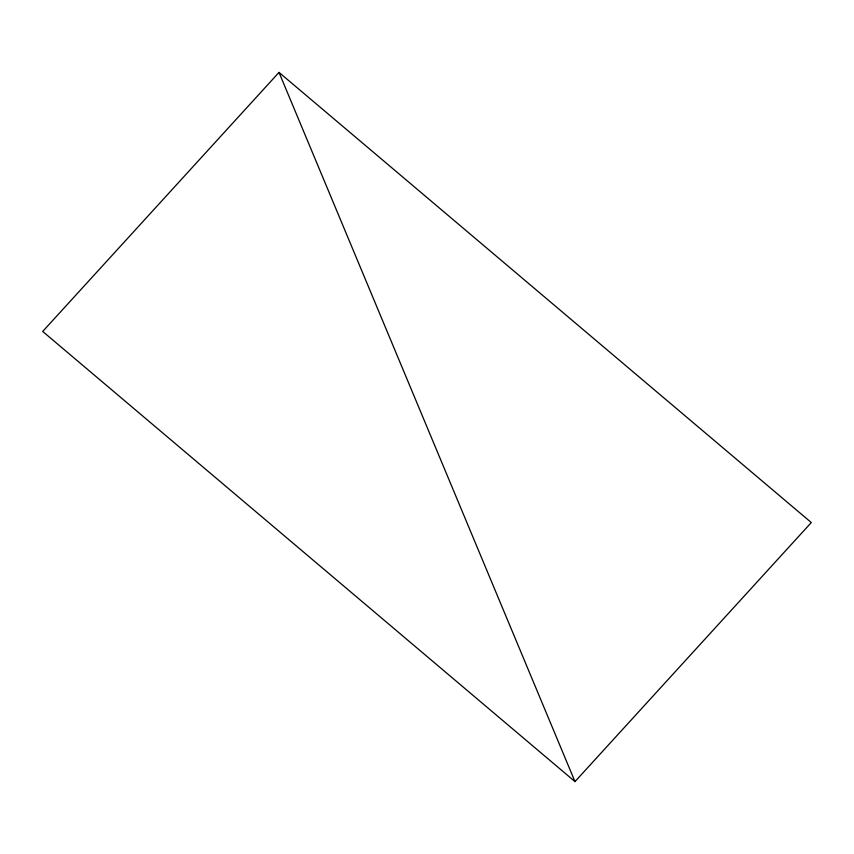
<?xml version="1.0" encoding="UTF-8"?>
<svg xmlns="http://www.w3.org/2000/svg" width="854" height="854" viewBox="0 0 854 854"><rect width="100%" height="100%" fill="white"/><g stroke="black" fill="none" stroke-linecap="round" stroke-linejoin="round"><path stroke-width="1.28" d="M279.012 72.398L42.7 331.448L574.988 781.602L811.3 522.552L279.012 72.398L574.988 781.602"/></g></svg>
